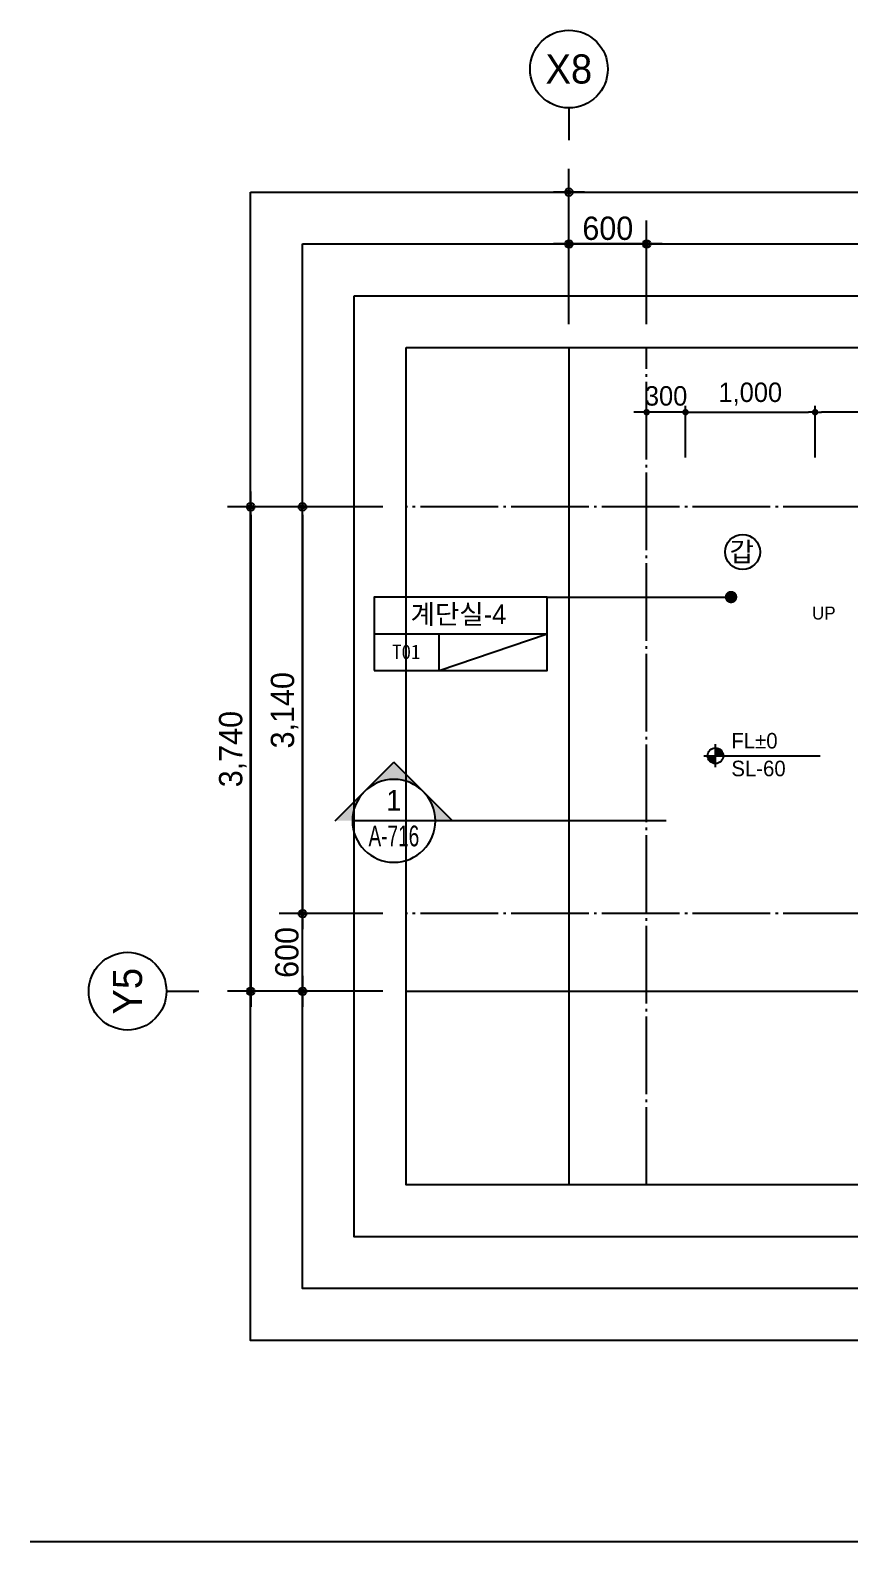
# Model space of a CAD drawing. Header units: millimetres. Extents: x 252711992 to 505989238, y 504776675 to 1009617600.
# Drawn here: x 253341992 to 253348317, y 504818337 to 504830007 of the extents above; entities that cross this region are included whole.
import ezdxf
from ezdxf.enums import TextEntityAlignment as Align
from ezdxf.xclip import XClip

# ---------------------------------------------------------------- set-up
doc = ezdxf.new("R2010")
doc.units = ezdxf.units.MM
doc.header["$XCLIPFRAME"] = 0
doc.linetypes.add('CEN', pattern=[35, 30, -2, 1, -2])
for name, color, linetype in [('$ZCDB_AUDIT_GENERATED_600D18', 7, 'Continuous'), ('0KD DIM', 7, 'Continuous'), ('4A.TEC CEN', 1, 'CEN'), ('4A.TEC TEXT', 7, 'Continuous'), ('4A.TEC TEXT 1', 3, 'Continuous'), ('4A.TEC TEXT 2', 3, 'Continuous'), ('4A.TEC 심볼', 7, 'Continuous'), ('LEV', 7, 'Continuous'), ('ROM', 7, 'Continuous'), ('SYM', 1, 'Continuous'), ('TEXT', 7, 'Continuous')]:
    doc.layers.add(name, color=color, linetype=linetype)
doc.layers.add('DEFPOINT', color=135, linetype='Continuous', plot=False)
doc.styles.add('1', font='')
doc.styles.add('GHS', font='malgun.ttf')
doc.styles.add('나눔고딕', font='')
doc.styles.add('돋움', font='')
doc.styles.add('돋음체', font='')
doc.styles.add('울릉도L', font='')
doc.styles.get('1').set_extended_font_data('DotumChe')
doc.styles.get('나눔고딕').set_extended_font_data('Dotum')
doc.styles.get('돋움').set_extended_font_data('Dotum')
doc.styles.get('돋음체').set_extended_font_data('Dotum')
doc.styles.get('울릉도L').set_extended_font_data('Dotum')
doc.dimstyles.new('DIM_600(외부치수)', dxfattribs={"dimscale": 400, "dimtxt": 3.3, "dimasz": 1, "dimexe": 2, "dimexo": 2, "dimgap": 1, "dimtad": 1, "dimdec": 0, "dimdsep": 46, "dimlunit": 6, "dimtxsty": '나눔고딕', "dimblk1": 'DIMDOT', "dimblk2": 'DIMDOT', "dimsah": 1, "dimcen": 2.5, "dimdle": 1.5, "dimclrd": 8, "dimclre": 8, "dimclrt": 3, "dimadec": 0, "dimazin": 0, "dimtfac": 1, "dimtdec": 0, "dimtix": 1, "dimtmove": 2, "dimatfit": 3, "dimldrblk": 'DIMDOT', "dimfxl": 1, "dimtvp": 1, "dimtolj": 1, "dimtzin": 0, "dimarcsym": 0})
doc.dimstyles.new('KD DIM 1', dxfattribs={"dimscale": 50, "dimtxt": 3, "dimasz": 1, "dimexe": 1, "dimexo": 1, "dimgap": 1, "dimtad": 1, "dimdec": 0, "dimzin": 0, "dimdsep": 46, "dimlunit": 6, "dimtxsty": '돋음체', "dimblk": 'DOT', "dimcen": 3, "dimdle": 1, "dimclrd": 256, "dimclre": 256, "dimclrt": 3, "dimazin": 0, "dimtfac": 1, "dimtdec": 0, "dimtix": 1, "dimtmove": 2, "dimatfit": 3, "dimldrblk": 'OBLIQUE', "dimfxl": 1, "dimtvp": 0.8333, "dimtolj": 1, "dimtzin": 0, "dimarcsym": 0})

# ---------------------------------------------------------------- blocks, each defined once
blk = doc.blocks.new('ccs122')
at = {"layer": '4A.TEC 심볼'}
blk.add_line((0, 8), (0, 3), dxfattribs=at)
blk.add_circle((0, 14), 6, dxfattribs=at)
at = {"layer": '4A.TEC TEXT 2', "color": 3, "style": 'GHS'}
blk.add_attdef('NO', text='', height=4.5, dxfattribs=at).set_placement((-0.01, 14.02), align=Align.MIDDLE_CENTER)
blk = doc.blocks.new('DIMDOT')
at = {"color": 0}
blk.add_line((-2, 0), (2, 0), dxfattribs=at)
for radius in [0.5, 0.25]:
    blk.add_circle((0, 0), radius, dxfattribs=at)
blk = doc.blocks.new('*D418')
at = {"layer": '$ZCDB_AUDIT_GENERATED_600D18', "color": 8, "lineweight": -2, "transparency": 16777216}
for p, q in [((253344713, 504826327), (253343513, 504826327)), ((253343693, 504826267), (253343693, 504822647)), ((253344713, 504822587), (253343513, 504822587))]:
    blk.add_line(p, q, dxfattribs=at)
at = {"layer": 'Defpoints', "color": 0, "transparency": 16777216}
for p in [(253344893, 504826327, 0), (253343693, 504822587), (253344893, 504822587, 0)]:
    blk.add_point(p, dxfattribs=at)
at = {"layer": '$ZCDB_AUDIT_GENERATED_600D18', "color": 8, "lineweight": -2, "transparency": 16777216, "xscale": 60, "yscale": 60, "zscale": 60}
for p, rotation in [((253343693, 504826327), 90), ((253343693, 504822587), 270)]:
    blk.add_blockref('DIMDOT', p, dxfattribs=dict(at, rotation=rotation))
at = {"layer": '$ZCDB_AUDIT_GENERATED_600D18', "color": 3, "transparency": 16777216, "insert": (253343555, 504824457), "char_height": 180, "attachment_point": 5, "rotation": 90, "style": '나눔고딕'}
blk.add_mtext('\\A1;3,740', dxfattribs=at)
blk = doc.blocks.new('*D419')
at = {"layer": '$ZCDB_AUDIT_GENERATED_600D18', "color": 8, "lineweight": -2, "transparency": 16777216}
for p, q in [((253344713, 504823187), (253343913, 504823187)), ((253344093, 504822647), (253344093, 504823127)), ((253344713, 504822587), (253343913, 504822587))]:
    blk.add_line(p, q, dxfattribs=at)
at = {"layer": 'Defpoints', "color": 0, "transparency": 16777216}
for p in [(253344093, 504823187), (253344893, 504823187, 0), (253344893, 504822587, 0)]:
    blk.add_point(p, dxfattribs=at)
at = {"layer": '$ZCDB_AUDIT_GENERATED_600D18', "color": 8, "lineweight": -2, "transparency": 16777216, "xscale": 60, "yscale": 60, "zscale": 60}
for p, rotation in [((253344093, 504823187), 90), ((253344093, 504822587), 270)]:
    blk.add_blockref('DIMDOT', p, dxfattribs=dict(at, rotation=rotation))
at = {"layer": '$ZCDB_AUDIT_GENERATED_600D18', "color": 3, "transparency": 16777216, "insert": (253343973, 504822887), "char_height": 180, "attachment_point": 5, "rotation": 90, "style": '나눔고딕'}
blk.add_mtext('\\A1;600', dxfattribs=at)
blk = doc.blocks.new('*D415')
at = {"layer": '$ZCDB_AUDIT_GENERATED_600D18', "color": 8, "lineweight": -2, "transparency": 16777216}
for p, q in [((253346149, 504827737), (253346149, 504828937)), ((253357149, 504827737), (253357149, 504828937)), ((253346209, 504828757), (253357089, 504828757))]:
    blk.add_line(p, q, dxfattribs=at)
at = {"layer": 'Defpoints', "color": 0, "transparency": 16777216}
for p in [(253357149, 504828757), (253346149, 504827557, 0), (253357149, 504827557)]:
    blk.add_point(p, dxfattribs=at)
at = {"layer": '$ZCDB_AUDIT_GENERATED_600D18', "color": 8, "lineweight": -2, "transparency": 16777216, "xscale": 60, "yscale": 60, "zscale": 60, "rotation": 180}
blk.add_blockref('DIMDOT', (253346149, 504828757), dxfattribs=at)
at = {"layer": '$ZCDB_AUDIT_GENERATED_600D18', "color": 8, "lineweight": -2, "transparency": 16777216, "xscale": 60, "yscale": 60, "zscale": 60}
blk.add_blockref('DIMDOT', (253357149, 504828757), dxfattribs=at)
at = {"layer": '$ZCDB_AUDIT_GENERATED_600D18', "color": 3, "transparency": 16777216, "insert": (253351649, 504828895), "char_height": 180, "attachment_point": 5, "style": '나눔고딕'}
blk.add_mtext('\\A1;11,000', dxfattribs=at)
blk = doc.blocks.new('*D417')
at = {"layer": '$ZCDB_AUDIT_GENERATED_600D18', "color": 8, "lineweight": -2, "transparency": 16777216}
for p, q in [((253346149, 504827737), (253346149, 504828537)), ((253346749, 504827737), (253346749, 504828537)), ((253346689, 504828357), (253346209, 504828357))]:
    blk.add_line(p, q, dxfattribs=at)
at = {"layer": 'Defpoints', "color": 0, "transparency": 16777216}
for p in [(253346149, 504828357), (253346149, 504827557, 39667), (253346749, 504827557, 34667)]:
    blk.add_point(p, dxfattribs=at)
at = {"layer": '$ZCDB_AUDIT_GENERATED_600D18', "color": 8, "lineweight": -2, "transparency": 16777216, "xscale": 60, "yscale": 60, "zscale": 60, "rotation": 180}
blk.add_blockref('DIMDOT', (253346149, 504828357), dxfattribs=at)
at = {"layer": '$ZCDB_AUDIT_GENERATED_600D18', "color": 8, "lineweight": -2, "transparency": 16777216, "xscale": 60, "yscale": 60, "zscale": 60}
blk.add_blockref('DIMDOT', (253346749, 504828357), dxfattribs=at)
at = {"layer": '$ZCDB_AUDIT_GENERATED_600D18', "color": 3, "transparency": 16777216, "insert": (253346449, 504828477), "char_height": 180, "attachment_point": 5, "style": '나눔고딕'}
blk.add_mtext('\\A1;600', dxfattribs=at)
blk = doc.blocks.new('*D420')
at = {"layer": '$ZCDB_AUDIT_GENERATED_600D18', "color": 8, "lineweight": -2, "transparency": 16777216}
for p, q in [((253344713, 504826327), (253343913, 504826327)), ((253344093, 504826267), (253344093, 504823247)), ((253344713, 504823187), (253343913, 504823187))]:
    blk.add_line(p, q, dxfattribs=at)
at = {"layer": 'Defpoints', "color": 0, "transparency": 16777216}
for p in [(253344893, 504826327, 0), (253344093, 504823187), (253344893, 504823187, 0)]:
    blk.add_point(p, dxfattribs=at)
at = {"layer": '$ZCDB_AUDIT_GENERATED_600D18', "color": 8, "lineweight": -2, "transparency": 16777216, "xscale": 60, "yscale": 60, "zscale": 60}
for p, rotation in [((253344093, 504826327), 90), ((253344093, 504823187), 270)]:
    blk.add_blockref('DIMDOT', p, dxfattribs=dict(at, rotation=rotation))
at = {"layer": '$ZCDB_AUDIT_GENERATED_600D18', "color": 3, "transparency": 16777216, "insert": (253343955, 504824757), "char_height": 180, "attachment_point": 5, "rotation": 90, "style": '나눔고딕'}
blk.add_mtext('\\A1;3,140', dxfattribs=at)
blk = doc.blocks.new('*D421')
at = {"layer": '$ZCDB_AUDIT_GENERATED_600D18', "color": 8, "lineweight": -2, "transparency": 16777216}
for p, q in [((253346749, 504827737), (253346749, 504828537)), ((253352389, 504827737), (253352389, 504828537)), ((253346809, 504828357), (253352329, 504828357))]:
    blk.add_line(p, q, dxfattribs=at)
at = {"layer": 'Defpoints', "color": 0, "transparency": 16777216}
for p in [(253352389, 504828357), (253346749, 504827557, 34667), (253352389, 504827557, 81667)]:
    blk.add_point(p, dxfattribs=at)
at = {"layer": '$ZCDB_AUDIT_GENERATED_600D18', "color": 8, "lineweight": -2, "transparency": 16777216, "xscale": 60, "yscale": 60, "zscale": 60, "rotation": 180}
blk.add_blockref('DIMDOT', (253346749, 504828357), dxfattribs=at)
at = {"layer": '$ZCDB_AUDIT_GENERATED_600D18', "color": 8, "lineweight": -2, "transparency": 16777216, "xscale": 60, "yscale": 60, "zscale": 60}
blk.add_blockref('DIMDOT', (253352389, 504828357), dxfattribs=at)
at = {"layer": '$ZCDB_AUDIT_GENERATED_600D18', "color": 3, "transparency": 16777216, "insert": (253349569, 504828495), "char_height": 180, "attachment_point": 5, "style": '나눔고딕'}
blk.add_mtext('\\A1;5,640', dxfattribs=at)
blk = doc.blocks.new('dwgFD3B')
at = {"layer": '4A.TEC CEN', "color": 250, "ltscale": 500}
blk.add_line((49194.51, -169936.83, -3333.33), (358000, -169936.83, -3333.33), dxfattribs=at)
at = {"layer": '4A.TEC CEN', "color": 250, "ltscale": 500, "elevation": -3333.33}
blk.add_lwpolyline([(241807.63, -39163.16), (241807.63, -267000)], dxfattribs=at)
blk = doc.blocks.new('A$C6C9969DE')
at = {"layer": 'ROM', "color": 0, "linetype": 'Continuous'}
for p, q in [((0, 510), (2400, 510)), ((900, 0), (900, 510))]:
    blk.add_line(p, q, dxfattribs=at)
blk.add_lwpolyline([(0, 0), (2400, 0), (2400, 1020), (0, 1020)], close=True, dxfattribs=at)
blk = doc.blocks.new('A$C3A5201BD')
at = {"layer": 'LEV'}
h = blk.add_hatch(color=256, dxfattribs=at)
h.paths.add_polyline_path([(200, 200), (335, 200, 0.414214), (200, 335)])
h.paths.add_polyline_path([(200, 65), (200, 200), (65, 200, 0.414214)])
at = {"layer": 'LEV', "color": 7}
for p, q in [((200, 0), (200, 400)), ((0, 200), (2007, 200)), ((0, 200), (400, 200))]:
    blk.add_line(p, q, dxfattribs=at)
blk.add_circle((200, 200), 135, dxfattribs=at)
blk = doc.blocks.new('단면기호1')
at = {"layer": 'SYM'}
h = blk.add_hatch(color=256, dxfattribs=at)
h.paths.add_polyline_path([(4.24, 4.24, -0.198912), (6, 0), (8.49, 0)])
h.paths.add_polyline_path([(0, 8.49), (-4.24, 4.24, -0.414214), (4.24, 4.24)])
h.paths.add_polyline_path([(-4.24, 4.24), (-8.49, 0), (-6, 0, -0.198912)])
for p in [(-8.49, 0), (8.49, 0)]:
    blk.add_line(p, (0, 8.49), dxfattribs=at)
blk.add_circle((0, 0), 6, dxfattribs=at)
blk = doc.blocks.new('_Dot')
at = {"color": 0, "linetype": 'ByBlock', "lineweight": -2}
blk.add_line((-0.5, 0), (-1, 0), dxfattribs=at)
at = {"color": 0, "linetype": 'ByBlock', "const_width": 0.5}
blk.add_lwpolyline([(-0.25, 0, 1), (0.25, 0, 1)], format="xyb", close=True, dxfattribs=at)
blk = doc.blocks.new('*D1032')
at = {"layer": '0KD DIM', "lineweight": -2, "transparency": 16777216}
for p, q in [((253347049, 504826708), (253347049, 504827108)), ((253348049, 504826708), (253348049, 504827108)), ((253347099, 504827058), (253347999, 504827058))]:
    blk.add_line(p, q, dxfattribs=at)
at = {"layer": 'Defpoints', "color": 0, "transparency": 16777216}
for p in [(253348049, 504827058), (253347049, 504826658), (253348049, 504826658)]:
    blk.add_point(p, dxfattribs=at)
at = {"layer": '0KD DIM', "lineweight": -2, "transparency": 16777216, "xscale": 50, "yscale": 50, "zscale": 50, "rotation": 180}
blk.add_blockref('_Dot', (253347049, 504827058), dxfattribs=at)
at = {"layer": '0KD DIM', "lineweight": -2, "transparency": 16777216, "xscale": 50, "yscale": 50, "zscale": 50}
blk.add_blockref('_Dot', (253348049, 504827058), dxfattribs=at)
at = {"layer": '0KD DIM', "color": 3, "transparency": 16777216, "insert": (253347549, 504827198), "char_height": 150, "attachment_point": 5, "style": '돋음체'}
blk.add_mtext('\\A1;1,000', dxfattribs=at)
blk = doc.blocks.new('_OBLIQUE')
at = {"color": 0, "linetype": 'ByBlock'}
blk.add_line((-0.5, -0.5), (0.5, 0.5), dxfattribs=at)
blk = doc.blocks.new('*D1033')
at = {"layer": '0KD DIM', "lineweight": -2, "transparency": 16777216}
for p, q in [((253346749, 504826708), (253346749, 504827108)), ((253347049, 504826708), (253347049, 504827108)), ((253346699, 504827058), (253346649, 504827058)), ((253347049, 504827058), (253346749, 504827058)), ((253347099, 504827058), (253347149, 504827058))]:
    blk.add_line(p, q, dxfattribs=at)
at = {"layer": 'Defpoints', "color": 0, "transparency": 16777216}
for p in [(253346749, 504827058), (253346749, 504826658), (253347049, 504826658)]:
    blk.add_point(p, dxfattribs=at)
at = {"layer": '0KD DIM', "lineweight": -2, "transparency": 16777216, "xscale": 50, "yscale": 50, "zscale": 50}
blk.add_blockref('_Dot', (253346749, 504827058), dxfattribs=at)
at = {"layer": '0KD DIM', "lineweight": -2, "transparency": 16777216, "xscale": 50, "yscale": 50, "zscale": 50, "rotation": 180}
blk.add_blockref('_Dot', (253347049, 504827058), dxfattribs=at)
at = {"layer": '0KD DIM', "color": 3, "transparency": 16777216, "insert": (253346899, 504827183), "char_height": 150, "attachment_point": 5, "style": '돋음체'}
blk.add_mtext('\\A1;300', dxfattribs=at)
blk = doc.blocks.new('*D1034')
at = {"layer": '0KD DIM', "lineweight": -2, "transparency": 16777216}
for p, q in [((253348049, 504826708), (253348049, 504827108)), ((253352389, 504826708), (253352389, 504827108)), ((253352339, 504827058), (253348099, 504827058))]:
    blk.add_line(p, q, dxfattribs=at)
at = {"layer": 'Defpoints', "color": 0, "transparency": 16777216}
for p in [(253348049, 504827058), (253348049, 504826658), (253352389, 504826658)]:
    blk.add_point(p, dxfattribs=at)
at = {"layer": '0KD DIM', "lineweight": -2, "transparency": 16777216, "xscale": 50, "yscale": 50, "zscale": 50, "rotation": 180}
blk.add_blockref('_Dot', (253348049, 504827058), dxfattribs=at)
at = {"layer": '0KD DIM', "lineweight": -2, "transparency": 16777216, "xscale": 50, "yscale": 50, "zscale": 50}
blk.add_blockref('_Dot', (253352389, 504827058), dxfattribs=at)
at = {"layer": '0KD DIM', "color": 3, "transparency": 16777216, "insert": (253350219, 504827198), "char_height": 150, "attachment_point": 5, "style": '돋음체'}
blk.add_mtext('\\A1;4,340', dxfattribs=at)

msp = doc.modelspace()

# ---------------------------------------------------------------- linework, layer by layer
msp.add_line((253345146.55, 504825064.35), (253345979.88, 504825347.69))
at = {"layer": '4A.TEC CEN', "ltscale": 20}
for p, q in [((253346748.77, 504821092.16, 1666.67), (253346748.77, 504827557.16, 1666.67)), ((253358203.05, 504826327.14, 1666.67), (253344892.67, 504826327.14, 1666.67)), ((253358203.05, 504823187.14, 1666.67), (253344892.67, 504823187.14, 1666.67))]:
    msp.add_line(p, q, dxfattribs=at)
at = {"layer": '4A.TEC 심볼'}
msp.add_circle((253347489.28, 504825978.97), 134.66, dxfattribs=at)
at = {"layer": 'DEFPOINT'}
msp.add_line((253378191.54, 504818337.29, 3333.33), (253341991.54, 504818337.29, 3333.33), dxfattribs=at)
at = {"layer": 'DEFPOINT', "elevation": 3333.33}
for points in [[(253343692.67, 504828757.16), (253359403.05, 504828757.16), (253359403.05, 504819892.16), (253343692.67, 504819892.16)], [(253344092.67, 504828357.16), (253359003.05, 504828357.16), (253359003.05, 504820292.16), (253344092.67, 504820292.16)], [(253344492.67, 504827957.16), (253358603.05, 504827957.16), (253358603.05, 504820692.16), (253344492.67, 504820692.16)], [(253344892.67, 504827557.16), (253358203.05, 504827557.16), (253358203.05, 504821092.16), (253344892.67, 504821092.16)]]:
    msp.add_lwpolyline(points, close=True, dxfattribs=at)
at = {"layer": 'SYM'}
msp.add_line((253346900.7, 504823903.45, 1666.67), (253345118.27, 504823903.45, 1666.67), dxfattribs=at)
at = {"layer": 'SYM', "elevation": 1666.67}
msp.add_lwpolyline([(253345118.27, 504823903.45), (253344477.82, 504823903.45)], dxfattribs=at)
at = {"layer": 'TEXT'}
msp.add_line((253345979.88, 504825631.02), (253347400.37, 504825631.02), dxfattribs=at)
at = {"layer": 'TEXT', "const_width": 47.82}
msp.add_lwpolyline([(253347400.37, 504825654.93, 1), (253347400.37, 504825607.11, 1)], format="xyb", close=True, dxfattribs=at)

# ---------------------------------------------------------------- block references
ref = msp.add_blockref('dwgFD3B', (253104341.15, 504992523.98, -4999.1))
XClip(ref).set_block_clipping_path([(240551.5187525749, -171431.8169597387), (253861.8992676735, -164966.8169609308)])
at = {"layer": '4A.TEC 심볼'}
ref = msp.add_blockref('ccs122', (253346148.78, 504829007.16, -7764.32), dxfattribs=dict(at, xscale=49.99999977496833, yscale=49.99999977496833, zscale=49.99999977496833))
ref.add_attrib('NO', 'X8', dxfattribs={"layer": '0', "color": 3, "height": 225, "style": '울릉도L'}).set_placement((253346148.47, 504829708.06, -7764.32), align=Align.MIDDLE_CENTER)
ref = msp.add_blockref('ccs122', (253343442.67, 504822588.18, -4999.55), dxfattribs=dict(at, xscale=49.99999977496833, yscale=49.99999977496833, zscale=49.99999977496833, rotation=90))
ref.add_attrib('NO', 'Y5', dxfattribs={"layer": '0', "color": 3, "height": 225, "rotation": 90, "style": '울릉도L'}).set_placement((253342741.77, 504822587.87, -4999.55), align=Align.MIDDLE_CENTER)
at = {"layer": 'LEV', "xscale": 0.4469841265468151, "yscale": 0.4469841265468151, "zscale": 0.4469841265468151}
msp.add_blockref('A$C3A5201BD', (253347190.77, 504824316.46), dxfattribs=at)
at = {"layer": 'SYM', "xscale": -53.37150118498497, "yscale": 53.37150118498497, "zscale": 53.37150118498497, "rotation": 359.9999999999999}
msp.add_blockref('단면기호1', (253344798.04, 504823903.45, 1666.67), dxfattribs=at)
at = {"layer": 'TEXT', "xscale": 0.5555555568112274, "yscale": 0.5555555568112274, "zscale": 0.5555555568112274}
msp.add_blockref('A$C6C9969DE', (253344646.55, 504825064.35), dxfattribs=at)

# ---------------------------------------------------------------- texts
at = {"layer": '4A.TEC TEXT', "style": '돋움'}
msp.add_text('갑', height=150, dxfattribs=at).set_placement((253347483.04, 504825980.92), align=Align.MIDDLE_CENTER)
at = {"layer": '4A.TEC TEXT 1', "style": '돋음체'}
msp.add_text('UP', height=100, dxfattribs=at).set_placement((253348025.54, 504825507.54), align=Align.MIDDLE_LEFT)
at = {"layer": 'LEV', "style": '돋움'}
for s, p in [('FL%%P0', (253347402.9, 504824461.77)), ('SL-60', (253347402.9, 504824247.56))]:
    msp.add_text(s, height=120, dxfattribs=at).set_placement(p)
at = {"layer": 'TEXT'}
for s, height, style, p in [('계단실-4', 150, '돋움', (253345296.45, 504825498.52)), ('T01', 112.5, '1', (253344893.69, 504825208.05))]:
    msp.add_text(s, height=height, dxfattribs=dict(at, style=style)).set_placement(p, align=Align.MIDDLE_CENTER)
at = {"layer": 'TEXT', "style": '돋움'}
msp.add_text('1', height=160.11, dxfattribs=at).set_placement((253344798.04, 504823982.23, 1666.67), align=Align.CENTER)
at = {"layer": 'TEXT', "style": '돋움', "width": 0.7}
msp.add_text('A-716', height=160.115, dxfattribs=at).set_placement((253344798.04, 504823706.54, 1666.67), align=Align.CENTER)

# ---------------------------------------------------------------- dimensions: what is measured, and where the dimension line sits
at = {"layer": '$ZCDB_AUDIT_GENERATED_600D18'}
dim = msp.add_linear_dim(base=(253357148.78, 504828757.16, -7764.32), p1=(253346148.78, 504827557.16, -7764.32), p2=(253357148.78, 504827557.16, -7764.32), dimstyle='DIM_600(외부치수)', override={"dimscale": 300, "dimtxt": 0.6, "dimasz": 0.2, "dimexe": 0.6, "dimexo": 0.6, "dimgap": 0.1, "dimdec": 1, "dimblk1": 'DIMDOT', "dimblk2": 'DIMDOT', "dimdle": 0.5}, dxfattribs=at)
dim.commit()
dim.dimension.update_dxf_attribs({"geometry": '*D415', "text_midpoint": (253351648.78, 504828894.62, -7764.32)})
for base, p1, p2, angle, picture, middle in [((253352388.77, 504828357.16, -7764.32), (253346748.77, 504827557.16, 26902.34), (253352388.77, 504827557.16, 73902.34), 0, '*D421', (253349568.77, 504828494.62, -7764.32)), ((253346148.78, 504828357.16, -7764.32), (253346748.77, 504827557.16, 26902.34), (253346148.78, 504827557.16, 31902.33), 180, '*D417', (253346448.77, 504828477.28, -7764.32)), ((253343692.67, 504822587.14, -4999.55), (253344892.67, 504826327.14, -4999.55), (253344892.67, 504822587.14, -4999.55), 270, '*D418', (253343555.21, 504824457.14, -4999.55)), ((253344092.67, 504823187.14, -4999.55), (253344892.67, 504826327.14, -4999.55), (253344892.67, 504823187.14, -4999.55), 270, '*D420', (253343955.21, 504824757.14, -4999.55)), ((253344092.67, 504823187.14, -4999.55), (253344892.67, 504822587.14, -4999.55), (253344892.67, 504823187.14, -4999.55), 90, '*D419', (253343972.55, 504822887.14, -4999.55))]:
    dim = msp.add_linear_dim(base=base, p1=p1, p2=p2, angle=angle, dimstyle='DIM_600(외부치수)', override={"dimscale": 300, "dimtxt": 0.6, "dimasz": 0.2, "dimexe": 0.6, "dimexo": 0.6, "dimgap": 0.1, "dimdec": 1, "dimblk1": 'DIMDOT', "dimblk2": 'DIMDOT', "dimdle": 0.5}, dxfattribs=at)
    dim.commit()
    dim.dimension.update_dxf_attribs({"geometry": picture, "text_midpoint": middle})
at = {"layer": '0KD DIM'}
for base, p1, p2, picture, middle in [((253346748.77, 504827057.97, 1666.67), (253347048.77, 504826657.97, 1666.67), (253346748.77, 504826657.97, 1666.67), '*D1033', (253346898.77, 504827183.07, 1666.67)), ((253348048.77, 504827057.97, 1666.67), (253352388.77, 504826657.97, 1666.67), (253348048.77, 504826657.97, 1666.67), '*D1034', (253350218.77, 504827197.52, 1666.67))]:
    dim = msp.add_linear_dim(base=base, p1=p1, p2=p2, angle=180, dimstyle='KD DIM 1', dxfattribs=at)
    dim.commit()
    dim.dimension.update_dxf_attribs({"geometry": picture, "text_midpoint": middle})
dim = msp.add_linear_dim(base=(253348048.77, 504827057.97, 1666.67), p1=(253347048.77, 504826657.97, 1666.67), p2=(253348048.77, 504826657.97, 1666.67), dimstyle='KD DIM 1', dxfattribs=at)
dim.commit()
dim.dimension.update_dxf_attribs({"geometry": '*D1032', "text_midpoint": (253347548.77, 504827197.52, 1666.67)})

doc.saveas('drawing.dxf')
